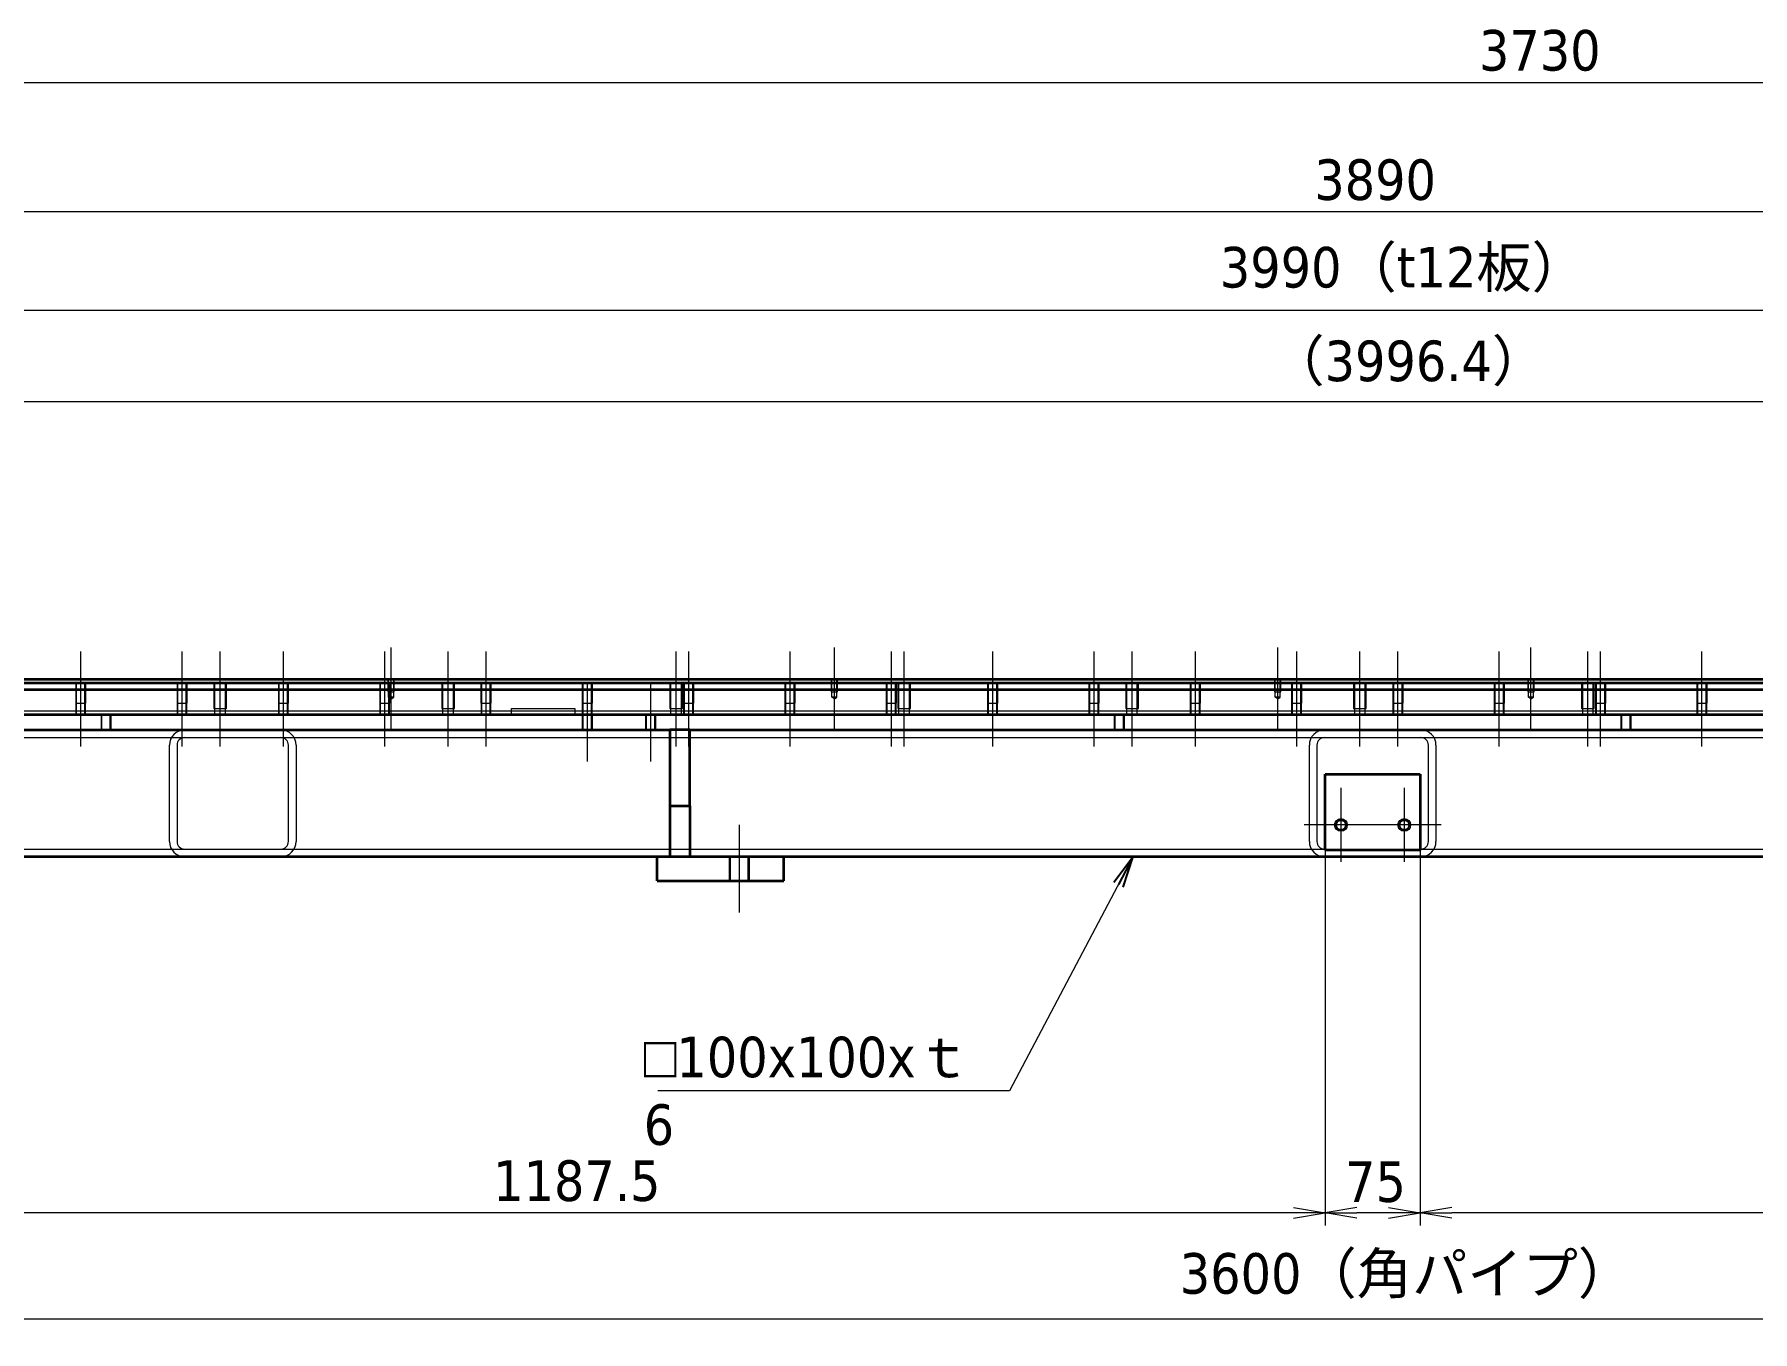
# Model space of a CAD drawing. Header units: millimetres. Extents: x -570 to 8410, y -405 to 5940.
# Drawn here: x 2410 to 3766, y 2600 to 3624 of the extents above; entities that cross this region are included whole.
import ezdxf

# ---------------------------------------------------------------- set-up
doc = ezdxf.new("R2010")
doc.units = ezdxf.units.MM
doc.header["$LTSCALE"] = 10
for name, color, linetype, lineweight in [('Center Mark (ISO)', 7, 'Continuous', 5), ('Centerline (ISO)', 7, 'Continuous', 5), ('Dimension (ISO)', 7, 'Continuous', 25), ('Hidden (ISO)', 7, 'Continuous', 5), ('Symbol (ISO)', 7, 'Continuous', 25), ('Visible (ISO)', 7, 'Continuous', 35), ('Visible Narrow (ISO)', 7, 'Continuous', 5)]:
    doc.layers.add(name, color=color, linetype=linetype, lineweight=lineweight)
doc.styles.add('Note Text (JIS)', font='tahoma.ttf')
doc.dimstyles.new('Default (JIS)', dxfattribs={"dimscale": 10, "dimtxt": 3.2, "dimasz": 2.5, "dimexe": 1, "dimexo": 0, "dimgap": 0.8, "dimtad": 1, "dimrnd": 1e-08, "dimdsep": 46, "dimtxsty": 'Note Text (JIS)', "dimblk": 'OPEN', "dimcen": 0.09, "dimdle": 10, "dimclrd": 7, "dimclre": 7, "dimclrt": 256, "dimadec": 0, "dimazin": 2, "dimtfac": 0.78125, "dimtmove": 0, "dimatfit": 3, "dimldrblk": 'OPEN', "dimfxl": 1, "dimtolj": 1, "dimtzin": 0, "dimlwd": 0, "dimlwe": 0, "dimarcsym": 0})
doc.dimstyles.new('Default (JIS)$7', dxfattribs={"dimscale": 10, "dimtxt": 3.2, "dimasz": 2.5, "dimexe": 1, "dimexo": 0, "dimgap": 0.8, "dimtad": 1, "dimrnd": 1e-08, "dimdsep": 46, "dimtxsty": 'Note Text (JIS)', "dimblk": 'OPEN', "dimcen": 0.09, "dimdle": 10, "dimclrd": 256, "dimclre": 7, "dimclrt": 256, "dimadec": 0, "dimazin": 2, "dimtfac": 0.78125, "dimtmove": 0, "dimatfit": 3, "dimldrblk": 'OPEN', "dimfxl": 1, "dimtolj": 1, "dimtzin": 0, "dimlwd": 0, "dimlwe": 0, "dimarcsym": 0})

# ---------------------------------------------------------------- blocks, each defined once
blk = doc.blocks.new('_Open')
at = {"color": 0, "linetype": 'ByBlock', "lineweight": -2}
for p, q in [((-1, 0.167), (0, 0)), ((-1, -0.167), (0, 0)), ((0, 0), (-1, 0))]:
    blk.add_line(p, q, dxfattribs=at)
blk = doc.blocks.new('*D57')
at = {"layer": 'Defpoints', "color": 0, "linetype": 'Continuous', "transparency": 16777216}
for p in [(1731.5, 4140.5), (5461.5, 4046), (5461.5, 3585.9)]:
    blk.add_point(p, dxfattribs=at)
at = {"layer": 'Dimension (ISO)', "color": 7, "linetype": 'Continuous', "lineweight": 0, "transparency": 16777216}
for p, q in [((1731.5, 4140.5), (1731.5, 3575.9)), ((5461.5, 4046), (5461.5, 3575.9)), ((1756.5, 3585.9), (5436.5, 3585.9))]:
    blk.add_line(p, q, dxfattribs=at)
at = {"layer": 'Dimension (ISO)', "color": 7, "linetype": 'Continuous', "lineweight": 0, "transparency": 16777216, "xscale": 25, "yscale": 25, "zscale": 25, "rotation": 180}
blk.add_blockref('_Open', (1731.5, 3585.9), dxfattribs=at)
at = {"layer": 'Dimension (ISO)', "color": 7, "linetype": 'Continuous', "lineweight": 0, "transparency": 16777216, "xscale": 25, "yscale": 25, "zscale": 25}
blk.add_blockref('_Open', (5461.5, 3585.9), dxfattribs=at)
at = {"layer": 'Dimension (ISO)', "linetype": 'Continuous', "lineweight": 5, "transparency": 16777216, "insert": (3550.4, 3627.3), "char_height": 32, "attachment_point": 1, "style": 'Note Text (JIS)'}
blk.add_mtext('\\A1;3730', dxfattribs=at)
blk = doc.blocks.new('*D74')
at = {"layer": 'Defpoints', "color": 0, "linetype": 'Continuous', "transparency": 16777216}
for p in [(1521.5, 4021), (5411.5, 4021), (1521.5, 3483.7)]:
    blk.add_point(p, dxfattribs=at)
at = {"layer": 'Dimension (ISO)', "color": 7, "linetype": 'Continuous', "lineweight": 0, "transparency": 16777216}
for p, q in [((1521.5, 4021), (1521.5, 3473.7)), ((5411.5, 4021), (5411.5, 3473.7)), ((5386.5, 3483.7), (1546.5, 3483.7))]:
    blk.add_line(p, q, dxfattribs=at)
at = {"layer": 'Dimension (ISO)', "color": 7, "linetype": 'Continuous', "lineweight": 0, "transparency": 16777216, "xscale": 25, "yscale": 25, "zscale": 25, "rotation": 180}
blk.add_blockref('_Open', (1521.5, 3483.7), dxfattribs=at)
at = {"layer": 'Dimension (ISO)', "color": 7, "linetype": 'Continuous', "lineweight": 0, "transparency": 16777216, "xscale": 25, "yscale": 25, "zscale": 25}
blk.add_blockref('_Open', (5411.5, 3483.7), dxfattribs=at)
at = {"layer": 'Dimension (ISO)', "linetype": 'Continuous', "lineweight": 5, "transparency": 16777216, "insert": (3420.4, 3525.2), "char_height": 32, "attachment_point": 1, "style": 'Note Text (JIS)'}
blk.add_mtext('\\A1;3890', dxfattribs=at)
blk = doc.blocks.new('*D77')
at = {"layer": 'Defpoints', "color": 0, "linetype": 'Continuous', "transparency": 16777216}
for p in [(1471.5, 4046), (5461.5, 4046), (1471.5, 3406)]:
    blk.add_point(p, dxfattribs=at)
at = {"layer": 'Dimension (ISO)', "color": 7, "linetype": 'Continuous', "lineweight": 0, "transparency": 16777216}
for p, q in [((1471.5, 4046), (1471.5, 3396)), ((5461.5, 4046), (5461.5, 3396)), ((5436.5, 3406), (1496.5, 3406))]:
    blk.add_line(p, q, dxfattribs=at)
at = {"layer": 'Dimension (ISO)', "color": 7, "linetype": 'Continuous', "lineweight": 0, "transparency": 16777216, "xscale": 25, "yscale": 25, "zscale": 25, "rotation": 180}
blk.add_blockref('_Open', (1471.5, 3406), dxfattribs=at)
at = {"layer": 'Dimension (ISO)', "color": 7, "linetype": 'Continuous', "lineweight": 0, "transparency": 16777216, "xscale": 25, "yscale": 25, "zscale": 25}
blk.add_blockref('_Open', (5461.5, 3406), dxfattribs=at)
at = {"layer": 'Dimension (ISO)', "linetype": 'Continuous', "lineweight": 5, "transparency": 16777216, "insert": (3345.8, 3456.1), "char_height": 32, "attachment_point": 1, "style": 'Note Text (JIS)'}
blk.add_mtext('\\A1;\\fTahoma|b0|i0;3990（t12板）', dxfattribs=at)
blk = doc.blocks.new('*D78')
at = {"layer": 'Defpoints', "color": 0, "linetype": 'Continuous', "transparency": 16777216}
for p in [(1468.3, 4046), (5464.7, 4046), (5464.7, 3334.2)]:
    blk.add_point(p, dxfattribs=at)
at = {"layer": 'Dimension (ISO)', "color": 7, "linetype": 'Continuous', "lineweight": 0, "transparency": 16777216}
for p, q in [((1468.3, 4046), (1468.3, 3324.2)), ((5464.7, 4046), (5464.7, 3324.2)), ((1493.3, 3334.2), (5439.7, 3334.2))]:
    blk.add_line(p, q, dxfattribs=at)
at = {"layer": 'Dimension (ISO)', "color": 7, "linetype": 'Continuous', "lineweight": 0, "transparency": 16777216, "xscale": 25, "yscale": 25, "zscale": 25, "rotation": 180}
blk.add_blockref('_Open', (1468.3, 3334.2), dxfattribs=at)
at = {"layer": 'Dimension (ISO)', "color": 7, "linetype": 'Continuous', "lineweight": 0, "transparency": 16777216, "xscale": 25, "yscale": 25, "zscale": 25}
blk.add_blockref('_Open', (5464.7, 3334.2), dxfattribs=at)
at = {"layer": 'Dimension (ISO)', "linetype": 'Continuous', "lineweight": 5, "transparency": 16777216, "insert": (3384.9, 3382.2), "char_height": 32, "attachment_point": 1, "style": 'Note Text (JIS)'}
blk.add_mtext('\\A1;\\fTahoma|b0|i0;（3996.4）', dxfattribs=at)
blk = doc.blocks.new('*D95')
at = {"layer": 'Defpoints', "color": 0, "linetype": 'Continuous', "transparency": 16777216}
for p in [(1666.5, 2986.9), (5266.5, 2986.9), (1666.5, 2610)]:
    blk.add_point(p, dxfattribs=at)
at = {"layer": 'Dimension (ISO)', "color": 7, "linetype": 'Continuous', "lineweight": 0, "transparency": 16777216}
for p, q in [((1666.5, 2986.9), (1666.5, 2600)), ((5266.5, 2986.9), (5266.5, 2600)), ((5241.5, 2610), (1691.5, 2610))]:
    blk.add_line(p, q, dxfattribs=at)
at = {"layer": 'Dimension (ISO)', "color": 7, "linetype": 'Continuous', "lineweight": 0, "transparency": 16777216, "xscale": 25, "yscale": 25, "zscale": 25, "rotation": 180}
blk.add_blockref('_Open', (1666.5, 2610), dxfattribs=at)
at = {"layer": 'Dimension (ISO)', "color": 7, "linetype": 'Continuous', "lineweight": 0, "transparency": 16777216, "xscale": 25, "yscale": 25, "zscale": 25}
blk.add_blockref('_Open', (5266.5, 2610), dxfattribs=at)
at = {"layer": 'Dimension (ISO)', "linetype": 'Continuous', "lineweight": 5, "transparency": 16777216, "insert": (3314.2, 2662), "char_height": 32, "attachment_point": 1, "style": 'Note Text (JIS)'}
blk.add_mtext('\\A1;\\fTahoma|b0|i0;3600（角パイプ）', dxfattribs=at)
blk = doc.blocks.new('*D96')
at = {"layer": 'Defpoints', "color": 0, "linetype": 'Continuous', "transparency": 16777216}
for p in [(3504, 2979.9), (4691.5, 2979.9), (3504, 2693.7)]:
    blk.add_point(p, dxfattribs=at)
at = {"layer": 'Dimension (ISO)', "color": 7, "linetype": 'Continuous', "lineweight": 0, "transparency": 16777216}
for p, q in [((3504, 2979.9), (3504, 2683.7)), ((4691.5, 2979.9), (4691.5, 2683.7)), ((4666.5, 2693.7), (3529, 2693.7))]:
    blk.add_line(p, q, dxfattribs=at)
at = {"layer": 'Dimension (ISO)', "color": 7, "linetype": 'Continuous', "lineweight": 0, "transparency": 16777216, "xscale": 25, "yscale": 25, "zscale": 25, "rotation": 180}
blk.add_blockref('_Open', (3504, 2693.7), dxfattribs=at)
at = {"layer": 'Dimension (ISO)', "color": 7, "linetype": 'Continuous', "lineweight": 0, "transparency": 16777216, "xscale": 25, "yscale": 25, "zscale": 25}
blk.add_blockref('_Open', (4691.5, 2693.7), dxfattribs=at)
at = {"layer": 'Dimension (ISO)', "linetype": 'Continuous', "lineweight": 5, "transparency": 16777216, "insert": (4034.6, 2735.2), "char_height": 32, "attachment_point": 1, "style": 'Note Text (JIS)'}
blk.add_mtext('\\A1;1187.5', dxfattribs=at)
blk = doc.blocks.new('*D97')
at = {"layer": 'Defpoints', "color": 0, "linetype": 'Continuous', "transparency": 16777216}
for p in [(3429, 2979.9), (3504, 2979.9), (3429, 2693.7)]:
    blk.add_point(p, dxfattribs=at)
at = {"layer": 'Dimension (ISO)', "color": 7, "linetype": 'Continuous', "lineweight": 0, "transparency": 16777216}
for p, q in [((3429, 2979.9), (3429, 2683.7)), ((3504, 2979.9), (3504, 2683.7)), ((3479, 2693.7), (3454, 2693.7))]:
    blk.add_line(p, q, dxfattribs=at)
at = {"layer": 'Dimension (ISO)', "color": 7, "linetype": 'Continuous', "lineweight": 0, "transparency": 16777216, "xscale": 25, "yscale": 25, "zscale": 25, "rotation": 180}
blk.add_blockref('_Open', (3429, 2693.7), dxfattribs=at)
at = {"layer": 'Dimension (ISO)', "color": 7, "linetype": 'Continuous', "lineweight": 0, "transparency": 16777216, "xscale": 25, "yscale": 25, "zscale": 25}
blk.add_blockref('_Open', (3504, 2693.7), dxfattribs=at)
at = {"layer": 'Dimension (ISO)', "linetype": 'Continuous', "lineweight": 5, "transparency": 16777216, "insert": (3444.7, 2734.4), "char_height": 32, "attachment_point": 1, "style": 'Note Text (JIS)'}
blk.add_mtext('\\A1;75', dxfattribs=at)
blk = doc.blocks.new('*D98')
at = {"layer": 'Defpoints', "color": 0, "linetype": 'Continuous', "transparency": 16777216}
for p in [(2241.5, 2979.9), (3429, 2979.9), (2241.5, 2693.7)]:
    blk.add_point(p, dxfattribs=at)
at = {"layer": 'Dimension (ISO)', "color": 7, "linetype": 'Continuous', "lineweight": 0, "transparency": 16777216}
for p, q in [((2241.5, 2979.9), (2241.5, 2683.7)), ((3429, 2979.9), (3429, 2683.7)), ((3404, 2693.7), (2266.5, 2693.7))]:
    blk.add_line(p, q, dxfattribs=at)
at = {"layer": 'Dimension (ISO)', "color": 7, "linetype": 'Continuous', "lineweight": 0, "transparency": 16777216, "xscale": 25, "yscale": 25, "zscale": 25, "rotation": 180}
blk.add_blockref('_Open', (2241.5, 2693.7), dxfattribs=at)
at = {"layer": 'Dimension (ISO)', "color": 7, "linetype": 'Continuous', "lineweight": 0, "transparency": 16777216, "xscale": 25, "yscale": 25, "zscale": 25}
blk.add_blockref('_Open', (3429, 2693.7), dxfattribs=at)
at = {"layer": 'Dimension (ISO)', "linetype": 'Continuous', "lineweight": 5, "transparency": 16777216, "insert": (2772.1, 2735.2), "char_height": 32, "attachment_point": 1, "style": 'Note Text (JIS)'}
blk.add_mtext('\\A1;1187.5', dxfattribs=at)

msp = doc.modelspace()

# ---------------------------------------------------------------- linework, layer by layer
at = {"layer": 'Center Mark (ISO)', "linetype": 'Continuous'}
for p, q in [((3441.481, 3029.093), (3441.481, 2970.717)), ((3491.481, 3029.093), (3491.481, 2970.717)), ((3470.669, 2999.905), (3412.293, 2999.905)), ((3520.669, 2999.905), (3462.293, 2999.905))]:
    msp.add_line(p, q, dxfattribs=at)
at = {"layer": 'Centerline (ISO)', "linetype": 'Continuous'}
for p, q in [((2446.481, 3061.905), (2446.481, 3136.905)), ((2526.481, 3061.905), (2526.481, 3136.905)), ((2556.481, 3061.905), (2556.481, 3136.905)), ((2606.481, 3061.905), (2606.481, 3136.905)), ((2686.481, 3061.905), (2686.481, 3136.905)), ((2691.481, 3074.463), (2691.481, 3139.905)), ((2736.481, 3061.905), (2736.481, 3136.905)), ((2766.481, 3061.905), (2766.481, 3136.905)), ((2916.481, 3061.905), (2916.481, 3136.905)), ((2926.481, 3061.905), (2926.481, 3136.905)), ((3006.481, 3061.905), (3006.481, 3136.905)), ((3041.481, 3074.463), (3041.481, 3139.905)), ((3086.481, 3061.905), (3086.481, 3136.905)), ((3096.481, 3061.905), (3096.481, 3136.905)), ((3166.481, 3061.905), (3166.481, 3136.905)), ((3246.481, 3061.905), (3246.481, 3136.905)), ((3276.481, 3061.905), (3276.481, 3136.905)), ((3326.481, 3061.905), (3326.481, 3136.905)), ((3391.481, 3074.463), (3391.481, 3139.905)), ((3406.481, 3061.905), (3406.481, 3136.905)), ((3456.481, 3061.905), (3456.481, 3136.905)), ((3486.481, 3061.905), (3486.481, 3136.905)), ((3566.481, 3061.905), (3566.481, 3136.905)), ((3591.481, 3074.463), (3591.481, 3139.905)), ((3636.481, 3061.905), (3636.481, 3136.905)), ((3646.481, 3061.905), (3646.481, 3136.905)), ((3726.481, 3061.905), (3726.481, 3136.905)), ((2846.481, 3049.905), (2846.481, 3111.905)), ((2896.481, 3049.905), (2896.481, 3111.905)), ((2966.481, 2930.905), (2966.481, 2999.905))]:
    msp.add_line(p, q, dxfattribs=at)
at = {"layer": 'Hidden (ISO)'}
for p, q in [((2442.481, 3111.905), (2442.481, 3095.905)), ((2442.752, 3086.905), (2442.752, 3111.905)), ((2443.157, 3086.905), (2443.157, 3111.905)), ((2449.804, 3086.905), (2449.804, 3111.905)), ((2450.21, 3086.905), (2450.21, 3111.905)), ((2450.481, 3095.905), (2450.481, 3111.905)), ((2522.481, 3111.905), (2522.481, 3095.905)), ((2522.752, 3086.905), (2522.752, 3111.905)), ((2523.157, 3086.905), (2523.157, 3111.905)), ((2529.804, 3086.905), (2529.804, 3111.905)), ((2530.21, 3086.905), (2530.21, 3111.905)), ((2530.481, 3095.905), (2530.481, 3111.905)), ((2551.481, 3111.905), (2551.481, 3091.905)), ((2552.293, 3086.905), (2552.293, 3111.905)), ((2560.669, 3086.905), (2560.669, 3111.905)), ((2561.481, 3091.905), (2561.481, 3111.905)), ((2602.481, 3111.905), (2602.481, 3095.905)), ((2602.752, 3086.905), (2602.752, 3111.905)), ((2603.157, 3086.905), (2603.157, 3111.905)), ((2609.804, 3086.905), (2609.804, 3111.905)), ((2610.21, 3086.905), (2610.21, 3111.905)), ((2610.481, 3095.905), (2610.481, 3111.905)), ((2682.481, 3111.905), (2682.481, 3095.905)), ((2682.752, 3086.905), (2682.752, 3111.905)), ((2683.157, 3086.905), (2683.157, 3111.905)), ((2688.981, 3114.905), (2688.981, 3104.905)), ((2689.414, 3100.705), (2689.414, 3114.905)), ((2689.804, 3086.905), (2689.804, 3111.905)), ((2690.21, 3086.905), (2690.21, 3111.905)), ((2690.481, 3095.905), (2690.481, 3111.905)), ((2693.548, 3100.705), (2693.548, 3114.905)), ((2693.981, 3104.905), (2693.981, 3114.905)), ((2731.481, 3111.905), (2731.481, 3091.905)), ((2732.293, 3086.905), (2732.293, 3111.905)), ((2740.669, 3086.905), (2740.669, 3111.905)), ((2741.481, 3091.905), (2741.481, 3111.905)), ((2762.481, 3111.905), (2762.481, 3095.905)), ((2762.752, 3086.905), (2762.752, 3111.905)), ((2763.157, 3086.905), (2763.157, 3111.905)), ((2769.804, 3086.905), (2769.804, 3111.905)), ((2770.21, 3086.905), (2770.21, 3111.905)), ((2770.481, 3095.905), (2770.481, 3111.905)), ((2842.481, 3111.905), (2842.481, 3095.905)), ((2842.752, 3086.905), (2842.752, 3111.905)), ((2843.157, 3086.905), (2843.157, 3111.905)), ((2849.804, 3086.905), (2849.804, 3111.905)), ((2850.21, 3086.905), (2850.21, 3111.905)), ((2850.481, 3095.905), (2850.481, 3111.905)), ((2911.481, 3111.905), (2911.481, 3091.905)), ((2912.293, 3086.905), (2912.293, 3111.905)), ((2920.669, 3086.905), (2920.669, 3111.905)), ((2921.481, 3091.905), (2921.481, 3111.905)), ((2922.481, 3111.905), (2922.481, 3095.905)), ((2922.752, 3086.905), (2922.752, 3111.905)), ((2923.157, 3086.905), (2923.157, 3111.905)), ((2929.804, 3086.905), (2929.804, 3111.905)), ((2930.21, 3086.905), (2930.21, 3111.905)), ((2930.481, 3095.905), (2930.481, 3111.905)), ((3002.481, 3111.905), (3002.481, 3095.905)), ((3002.752, 3086.905), (3002.752, 3111.905)), ((3003.157, 3086.905), (3003.157, 3111.905)), ((3009.804, 3086.905), (3009.804, 3111.905)), ((3010.21, 3086.905), (3010.21, 3111.905)), ((3010.481, 3095.905), (3010.481, 3111.905)), ((3038.981, 3114.905), (3038.981, 3104.905)), ((3039.414, 3100.705), (3039.414, 3114.905)), ((3043.548, 3100.705), (3043.548, 3114.905)), ((3043.981, 3104.905), (3043.981, 3114.905)), ((3082.481, 3111.905), (3082.481, 3095.905)), ((3082.752, 3086.905), (3082.752, 3111.905)), ((3083.157, 3086.905), (3083.157, 3111.905)), ((3089.804, 3086.905), (3089.804, 3111.905)), ((3090.21, 3086.905), (3090.21, 3111.905)), ((3090.481, 3095.905), (3090.481, 3111.905)), ((3091.481, 3111.905), (3091.481, 3091.905)), ((3092.293, 3086.905), (3092.293, 3111.905)), ((3100.669, 3086.905), (3100.669, 3111.905)), ((3101.481, 3091.905), (3101.481, 3111.905)), ((3162.481, 3111.905), (3162.481, 3095.905)), ((3162.752, 3086.905), (3162.752, 3111.905)), ((3163.157, 3086.905), (3163.157, 3111.905)), ((3169.804, 3086.905), (3169.804, 3111.905)), ((3170.21, 3086.905), (3170.21, 3111.905)), ((3170.481, 3095.905), (3170.481, 3111.905)), ((3242.481, 3111.905), (3242.481, 3095.905)), ((3242.752, 3086.905), (3242.752, 3111.905)), ((3243.157, 3086.905), (3243.157, 3111.905)), ((3249.804, 3086.905), (3249.804, 3111.905)), ((3250.21, 3086.905), (3250.21, 3111.905)), ((3250.481, 3095.905), (3250.481, 3111.905)), ((3271.481, 3111.905), (3271.481, 3091.905)), ((3272.293, 3086.905), (3272.293, 3111.905)), ((3280.669, 3086.905), (3280.669, 3111.905)), ((3281.481, 3091.905), (3281.481, 3111.905)), ((3322.481, 3111.905), (3322.481, 3095.905)), ((3322.752, 3086.905), (3322.752, 3111.905)), ((3323.157, 3086.905), (3323.157, 3111.905)), ((3329.804, 3086.905), (3329.804, 3111.905)), ((3330.21, 3086.905), (3330.21, 3111.905)), ((3330.481, 3095.905), (3330.481, 3111.905)), ((3388.981, 3114.905), (3388.981, 3104.905)), ((3389.414, 3100.705), (3389.414, 3114.905)), ((3393.548, 3100.705), (3393.548, 3114.905)), ((3393.981, 3104.905), (3393.981, 3114.905)), ((3402.481, 3111.905), (3402.481, 3095.905)), ((3402.752, 3086.905), (3402.752, 3111.905)), ((3403.157, 3086.905), (3403.157, 3111.905)), ((3409.804, 3086.905), (3409.804, 3111.905)), ((3410.21, 3086.905), (3410.21, 3111.905)), ((3410.481, 3095.905), (3410.481, 3111.905)), ((3451.481, 3111.905), (3451.481, 3091.905)), ((3452.293, 3086.905), (3452.293, 3111.905)), ((3460.669, 3086.905), (3460.669, 3111.905)), ((3461.481, 3091.905), (3461.481, 3111.905)), ((3482.481, 3111.905), (3482.481, 3095.905)), ((3482.752, 3086.905), (3482.752, 3111.905)), ((3483.157, 3086.905), (3483.157, 3111.905)), ((3489.804, 3086.905), (3489.804, 3111.905)), ((3490.21, 3086.905), (3490.21, 3111.905)), ((3490.481, 3095.905), (3490.481, 3111.905)), ((3562.481, 3111.905), (3562.481, 3095.905)), ((3562.752, 3086.905), (3562.752, 3111.905)), ((3563.157, 3086.905), (3563.157, 3111.905)), ((3569.804, 3086.905), (3569.804, 3111.905)), ((3570.21, 3086.905), (3570.21, 3111.905)), ((3570.481, 3095.905), (3570.481, 3111.905)), ((3588.981, 3114.905), (3588.981, 3104.905)), ((3589.414, 3100.705), (3589.414, 3114.905)), ((3593.548, 3100.705), (3593.548, 3114.905)), ((3593.981, 3104.905), (3593.981, 3114.905)), ((3631.481, 3111.905), (3631.481, 3091.905)), ((3632.293, 3086.905), (3632.293, 3111.905)), ((3640.669, 3086.905), (3640.669, 3111.905)), ((3641.481, 3091.905), (3641.481, 3111.905)), ((3642.481, 3111.905), (3642.481, 3095.905)), ((3642.752, 3086.905), (3642.752, 3111.905)), ((3643.157, 3086.905), (3643.157, 3111.905)), ((3649.804, 3086.905), (3649.804, 3111.905)), ((3650.21, 3086.905), (3650.21, 3111.905)), ((3650.481, 3095.905), (3650.481, 3111.905)), ((3722.481, 3111.905), (3722.481, 3095.905)), ((3722.752, 3086.905), (3722.752, 3111.905)), ((3723.157, 3086.905), (3723.157, 3111.905)), ((3729.804, 3086.905), (3729.804, 3111.905)), ((3730.21, 3086.905), (3730.21, 3111.905)), ((3730.481, 3095.905), (3730.481, 3111.905)), ((2442.481, 3095.905), (2450.481, 3095.905)), ((2522.481, 3095.905), (2530.481, 3095.905)), ((2602.481, 3095.905), (2610.481, 3095.905)), ((2682.481, 3095.905), (2690.481, 3095.905)), ((2688.981, 3104.905), (2693.981, 3104.905)), ((2693.548, 3100.705), (2689.414, 3100.705)), ((2691.481, 3099.463), (2689.414, 3100.705)), ((2691.481, 3099.463), (2693.548, 3100.705)), ((2762.481, 3095.905), (2770.481, 3095.905)), ((2842.481, 3095.905), (2850.481, 3095.905)), ((2922.481, 3095.905), (2930.481, 3095.905)), ((3002.481, 3095.905), (3010.481, 3095.905)), ((3038.981, 3104.905), (3043.981, 3104.905)), ((3043.548, 3100.705), (3039.414, 3100.705)), ((3041.481, 3099.463), (3039.414, 3100.705)), ((3041.481, 3099.463), (3043.548, 3100.705)), ((3082.481, 3095.905), (3090.481, 3095.905)), ((3162.481, 3095.905), (3170.481, 3095.905)), ((3242.481, 3095.905), (3250.481, 3095.905)), ((3322.481, 3095.905), (3330.481, 3095.905)), ((3388.981, 3104.905), (3393.981, 3104.905)), ((3393.548, 3100.705), (3389.414, 3100.705)), ((3391.481, 3099.463), (3389.414, 3100.705)), ((3391.481, 3099.463), (3393.548, 3100.705)), ((3402.481, 3095.905), (3410.481, 3095.905)), ((3482.481, 3095.905), (3490.481, 3095.905)), ((3562.481, 3095.905), (3570.481, 3095.905)), ((3588.981, 3104.905), (3593.981, 3104.905)), ((3593.548, 3100.705), (3589.414, 3100.705)), ((3591.481, 3099.463), (3589.414, 3100.705)), ((3591.481, 3099.463), (3593.548, 3100.705)), ((3642.481, 3095.905), (3650.481, 3095.905)), ((3722.481, 3095.905), (3730.481, 3095.905)), ((1471.481, 3090.105), (5461.481, 3090.105)), ((2462.481, 3086.905), (2462.481, 3074.905)), ((2463.157, 3074.905), (2463.157, 3086.905)), ((2469.804, 3074.905), (2469.804, 3086.905)), ((2470.481, 3074.905), (2470.481, 3086.905)), ((2551.481, 3091.905), (2561.481, 3091.905)), ((2731.481, 3091.905), (2741.481, 3091.905)), ((2786.481, 3086.905), (2786.481, 3091.905)), ((2786.481, 3091.905), (2836.481, 3091.905)), ((2836.481, 3091.905), (2836.481, 3086.905)), ((2842.481, 3086.905), (2842.481, 3074.905)), ((2843.157, 3074.905), (2843.157, 3086.905)), ((2849.804, 3074.905), (2849.804, 3086.905)), ((2850.481, 3074.905), (2850.481, 3086.905)), ((2892.481, 3086.905), (2892.481, 3074.905)), ((2893.157, 3074.905), (2893.157, 3086.905)), ((2899.804, 3074.905), (2899.804, 3086.905)), ((2900.481, 3074.905), (2900.481, 3086.905)), ((2911.481, 3091.905), (2921.481, 3091.905)), ((3091.481, 3091.905), (3101.481, 3091.905)), ((3262.481, 3086.905), (3262.481, 3074.905)), ((3263.157, 3074.905), (3263.157, 3086.905)), ((3269.804, 3074.905), (3269.804, 3086.905)), ((3270.481, 3074.905), (3270.481, 3086.905)), ((3271.481, 3091.905), (3281.481, 3091.905)), ((3451.481, 3091.905), (3461.481, 3091.905)), ((3631.481, 3091.905), (3641.481, 3091.905)), ((3662.481, 3086.905), (3662.481, 3074.905)), ((3663.157, 3074.905), (3663.157, 3086.905)), ((3669.804, 3074.905), (3669.804, 3086.905)), ((3670.481, 3074.905), (3670.481, 3086.905)), ((1678.481, 3068.905), (5254.481, 3068.905)), ((2516.481, 2986.905), (2516.481, 3062.905)), ((2522.481, 3062.905), (2522.481, 2986.905)), ((2610.481, 2986.905), (2610.481, 3062.905)), ((2616.481, 3062.905), (2616.481, 2986.905)), ((3416.481, 2986.905), (3416.481, 3062.905)), ((3422.481, 3062.905), (3422.481, 2986.905)), ((3510.481, 2986.905), (3510.481, 3062.905)), ((3516.481, 3062.905), (3516.481, 2986.905)), ((1678.481, 2980.905), (5254.481, 2980.905)), ((2958.481, 2974.905), (2958.481, 2955.905)), ((2959.563, 2955.905), (2959.563, 2974.905)), ((2973.398, 2955.905), (2973.398, 2974.905)), ((2974.481, 2955.905), (2974.481, 2974.905))]:
    msp.add_line(p, q, dxfattribs=at)
for centre, radius, start, end in [((2528.481, 3062.905), 12, 90, 180), ((2528.481, 3062.905), 6, 90, 180), ((2604.481, 3062.905), 12, 0, 90), ((2604.481, 3062.905), 6, 0, 90), ((3428.481, 3062.905), 12, 90, 180), ((3428.481, 3062.905), 6, 90, 180), ((3504.481, 3062.905), 12, 0, 90), ((3504.481, 3062.905), 6, 0, 90), ((2528.481, 2986.905), 12, 180, 270), ((2528.481, 2986.905), 6, 180, 270), ((2604.481, 2986.905), 6, 270, 0), ((2604.481, 2986.905), 12, 270, 0), ((3428.481, 2986.905), 12, 180, 270), ((3428.481, 2986.905), 6, 180, 270), ((3504.481, 2986.905), 6, 270, 0), ((3504.481, 2986.905), 12, 270, 0)]:
    msp.add_arc(centre, radius, start, end, dxfattribs=at)
at = {"layer": 'Visible (ISO)'}
for p, q in [((1486.481, 3114.905), (5446.481, 3114.905)), ((5446.481, 3111.905), (1486.481, 3111.905)), ((1527.805, 3106.905), (5405.156, 3106.905)), ((5461.481, 3086.905), (1471.481, 3086.905)), ((1859.481, 3074.905), (2911.481, 3074.905)), ((2927.481, 3074.905), (2911.481, 3074.905)), ((2911.481, 3074.905), (2911.481, 3014.905)), ((2927.481, 3074.905), (4005.481, 3074.905)), ((2927.481, 3014.905), (2927.481, 3074.905)), ((3428.981, 3039.905), (3503.981, 3039.905)), ((3428.981, 2979.905), (3428.981, 3039.905)), ((3503.981, 3039.905), (3503.981, 2979.905)), ((2911.481, 3014.905), (2927.481, 3014.905)), ((2911.481, 3014.905), (2911.481, 2974.905)), ((2927.481, 3014.905), (2927.481, 2974.905)), ((1951.481, 2974.905), (2901.481, 2974.905)), ((2901.481, 2974.905), (3001.481, 2974.905)), ((2901.481, 2955.905), (2901.481, 2974.905)), ((3001.481, 2955.905), (3001.481, 2974.905)), ((3001.481, 2974.905), (3931.481, 2974.905)), ((3503.981, 2979.905), (3428.981, 2979.905)), ((2901.481, 2955.905), (3001.481, 2955.905))]:
    msp.add_line(p, q, dxfattribs=at)
for centre in [(3441.481, 2999.905), (3491.481, 2999.905)]:
    msp.add_circle(centre, 4.188, dxfattribs=at)
at = {"layer": 'Visible Narrow (ISO)'}
for centre in [(3441.481, 2999.905), (3491.481, 2999.905)]:
    msp.add_circle(centre, 5, dxfattribs=at)

# ---------------------------------------------------------------- texts
at = {"layer": 'Symbol (ISO)', "insert": (2890.956, 2832.806), "char_height": 32, "width": 263.75036, "attachment_point": 1, "style": 'Note Text (JIS)'}
msp.add_mtext('\\fAIGDT|b0|i0;{\\H32.0000;o}\\fTahoma|b0|i0;{\\H32.0000;100x100xｔ6}', dxfattribs=at)

# ---------------------------------------------------------------- dimensions: what is measured, and where the dimension line sits
at = {"layer": 'Dimension (ISO)', "color": 7, "linetype": 'Continuous', "lineweight": 5}
for base, p1, p2, picture, middle in [((5461.481, 3585.934), (1731.481, 4140.504), (5461.481, 4045.963), '*D57', (3596.481, 3585.934)), ((1521.481, 3483.714), (5411.481, 4020.963), (1521.481, 4020.963), '*D74', (3466.481, 3483.714)), ((3428.981, 2693.747), (3503.981, 2979.905), (3428.981, 2979.905), '*D97', (3466.481, 2693.747))]:
    dim = msp.add_linear_dim(base=base, p1=p1, p2=p2, angle=180, dimstyle='Default (JIS)', override={"dimgap": 0.8, "dimdec": 2, "dimtol": 0, "dimlim": 0, "dimtp": 0, "dimtm": 0, "dimtdec": 2, "dimtofl": 0, "dimatfit": 1}, dxfattribs=at)
    dim.commit()
    dim.dimension.update_dxf_attribs({"geometry": picture, "text_midpoint": middle, "dimtype": 160})
for base, p1, p2, text, picture, middle in [((5464.681, 3334.205), (1468.281, 4045.963), (5464.681, 4045.963), '\\fTahoma|b0|i0;（<>）', '*D78', (3466.481, 3334.205)), ((1666.481, 2610.044), (5266.481, 2986.905), (1666.481, 2986.905), '\\fTahoma|b0|i0;<>（角パイプ）', '*D95', (3466.481, 2610.044))]:
    dim = msp.add_linear_dim(base=base, p1=p1, p2=p2, text=text, dimstyle='Default (JIS)', override={"dimgap": 0.8, "dimdec": 2, "dimtol": 0, "dimlim": 0, "dimtp": 0, "dimtm": 0, "dimtdec": 2, "dimtofl": 0, "dimatfit": 1}, dxfattribs=at)
    dim.commit()
    dim.dimension.update_dxf_attribs({"geometry": picture, "text_midpoint": middle, "dimtype": 160})
dim = msp.add_linear_dim(base=(1471.481, 3405.963), p1=(5461.481, 4045.963), p2=(1471.481, 4045.963), angle=180, text='\\fTahoma|b0|i0;<>（t12板）', dimstyle='Default (JIS)', override={"dimgap": 0.8, "dimdec": 2, "dimtol": 0, "dimlim": 0, "dimtp": 0, "dimtm": 0, "dimtdec": 2, "dimtofl": 0, "dimatfit": 1}, dxfattribs=at)
dim.commit()
dim.dimension.update_dxf_attribs({"geometry": '*D77', "text_midpoint": (3466.481, 3405.963), "dimtype": 160})
for base, p1, p2, picture, middle in [((2241.481, 2693.747), (3428.981, 2979.905), (2241.481, 2979.905), '*D98', (2835.231, 2693.747)), ((3503.981, 2693.747), (4691.481, 2979.905), (3503.981, 2979.905), '*D96', (4097.731, 2693.747))]:
    dim = msp.add_linear_dim(base=base, p1=p1, p2=p2, dimstyle='Default (JIS)', override={"dimgap": 0.8, "dimdec": 2, "dimtol": 0, "dimlim": 0, "dimtp": 0, "dimtm": 0, "dimtdec": 2, "dimtofl": 0, "dimatfit": 1}, dxfattribs=at)
    dim.commit()
    dim.dimension.update_dxf_attribs({"geometry": picture, "text_midpoint": middle, "dimtype": 160})

# ---------------------------------------------------------------- leaders
at = {"layer": 'Symbol (ISO)', "lineweight": 5, "annotation_type": 0, "has_hookline": 1, "hookline_direction": 1, "text_width": 252.606}
msp.add_leader([(3277.5, 2974.905), (3179.706, 2790.151), (3154.706, 2790.151)], dimstyle='Default (JIS)$7', override={"dimgap": 0, "dimtad": 1}, dxfattribs=at)

doc.saveas('drawing.dxf')
